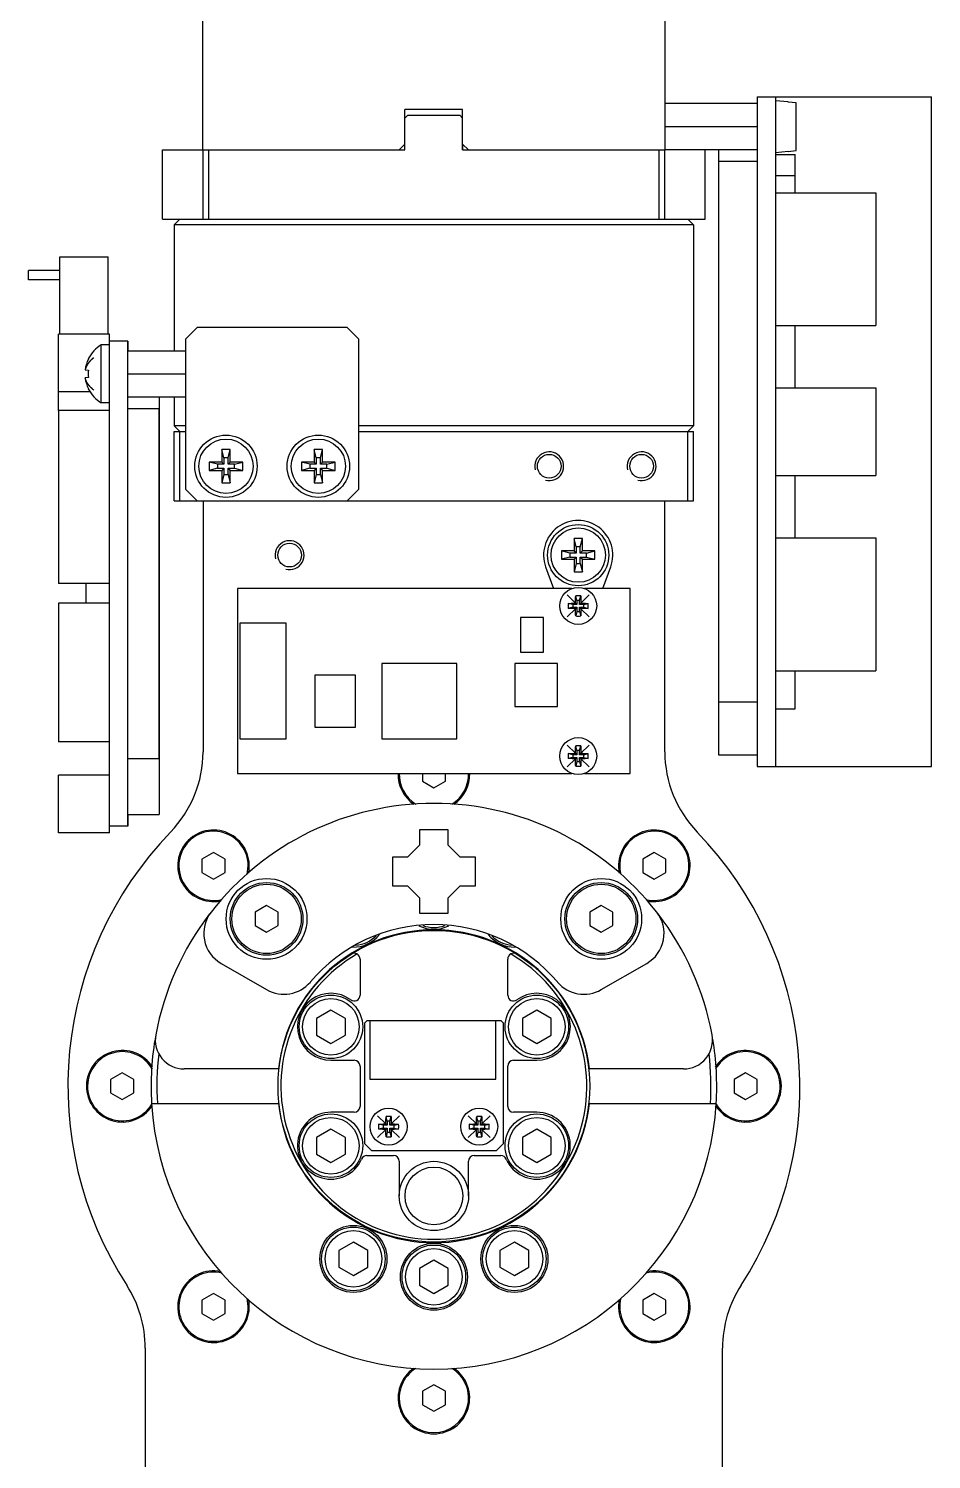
# Model space of a CAD drawing. Header units: millimetres. Extents: x 0 to 594, y 0 to 420.
# Drawn here: x 307 to 346.1, y 156.4 to 218.3 of the extents above; entities that cross this region are included whole.
import ezdxf

# ---------------------------------------------------------------- set-up
doc = ezdxf.new("R2010")
doc.units = ezdxf.units.MM
doc.header["$LTSCALE"] = 32.67
doc.layers.get('0').update_dxf_attribs({"linetype": 'CONTINUOUS'})
doc.layers.add('AXIS', color=7, linetype='CONTINUOUS')
doc.layers.add('COSMETIC', color=7, linetype='CONTINUOUS')

msp = doc.modelspace()

# ---------------------------------------------------------------- linework, layer by layer
at = {"color": 7, "linetype": 'CONTINUOUS'}
for p, q in [((314.565, 213.097), (314.565, 231.526)), ((334.565, 231.526), (334.565, 213.097)), ((338.565, 215.097), (334.565, 215.097)), ((338.565, 215.389), (339.365, 215.389)), ((338.565, 215.389), (338.565, 186.389)), ((339.365, 215.389), (339.365, 186.389)), ((339.366, 215.389), (346.116, 215.389)), ((339.916, 215.174), (339.366, 215.222)), ((339.916, 215.163), (339.916, 215.174)), ((340.266, 215.132), (339.916, 215.163)), ((340.266, 213.062), (340.266, 215.132)), ((346.116, 186.389), (346.116, 215.389)), ((323.439, 214.597), (323.314, 214.472)), ((323.314, 213.097), (323.314, 214.472)), ((325.815, 214.847), (323.315, 214.847)), ((323.315, 213.347), (323.315, 214.847)), ((323.439, 214.597), (325.689, 214.597)), ((325.814, 214.472), (325.689, 214.597)), ((325.814, 213.097), (325.814, 214.472)), ((325.815, 213.347), (325.815, 214.847)), ((338.565, 214.097), (334.565, 214.097)), ((323.065, 213.097), (323.315, 213.347)), ((325.815, 213.347), (326.065, 213.097)), ((325.819, 213.097), (325.819, 213.347)), ((312.817, 213.097), (323.314, 213.097)), ((312.817, 210.097), (312.817, 213.097)), ((314.564, 213.097), (314.564, 210.097)), ((314.814, 213.097), (314.814, 210.097)), ((325.814, 213.097), (334.565, 213.097)), ((334.314, 213.097), (334.314, 210.097)), ((334.564, 213.097), (334.564, 210.097)), ((338.565, 213.097), (334.565, 213.097)), ((336.317, 210.097), (336.317, 213.097)), ((338.565, 212.597), (336.915, 212.597)), ((336.915, 189.181), (336.915, 212.597)), ((336.916, 212.597), (336.916, 213.097)), ((339.916, 213.02), (339.366, 212.972)), ((339.366, 212.889), (340.216, 212.889)), ((339.916, 213.031), (340.266, 213.062)), ((339.916, 213.02), (339.916, 213.031)), ((340.216, 211.239), (340.216, 212.889)), ((339.368, 211.989), (340.216, 211.989)), ((339.365, 211.239), (343.715, 211.239)), ((343.715, 211.239), (343.715, 205.489)), ((312.817, 210.097), (334.564, 210.097)), ((313.317, 209.847), (313.567, 210.097)), ((334.566, 210.097), (336.317, 210.097)), ((335.817, 209.847), (335.567, 210.097)), ((335.817, 209.847), (313.317, 209.847)), ((313.317, 209.847), (313.317, 204.397)), ((335.817, 209.847), (335.817, 201.147)), ((308.367, 208.466), (310.467, 208.466)), ((308.367, 205.116), (308.367, 208.466)), ((310.467, 205.116), (310.467, 208.466)), ((308.367, 207.866), (307.017, 207.866)), ((307.017, 207.466), (307.017, 207.866)), ((308.367, 207.466), (307.017, 207.466)), ((310.515, 205.116), (308.315, 205.116)), ((308.315, 202.616), (308.315, 205.116)), ((310.515, 204.816), (310.515, 205.116)), ((314.315, 205.397), (313.815, 204.897)), ((320.815, 205.397), (314.315, 205.397)), ((321.315, 204.897), (320.815, 205.397)), ((339.365, 205.489), (343.715, 205.489)), ((340.216, 202.789), (340.216, 205.489)), ((310.515, 204.647), (310.165, 204.647)), ((310.165, 202.147), (310.165, 204.647)), ((311.315, 204.816), (310.515, 204.816)), ((310.515, 183.816), (310.515, 204.816)), ((311.315, 183.816), (311.315, 204.816)), ((311.319, 204.816), (311.319, 204.397)), ((313.815, 204.897), (313.815, 198.397)), ((321.315, 198.397), (321.315, 204.897)), ((309.599, 204.044), (309.607, 204.04)), ((311.315, 204.397), (313.815, 204.397)), ((309.467, 203.572), (309.607, 203.558)), ((309.607, 203.236), (309.467, 203.222)), ((311.315, 203.397), (313.815, 203.397)), ((309.678, 202.616), (308.315, 202.616)), ((308.317, 201.816), (308.317, 202.616)), ((309.607, 202.754), (309.599, 202.75)), ((339.365, 202.789), (343.715, 202.789)), ((343.715, 202.789), (343.715, 198.989)), ((310.515, 202.147), (310.165, 202.147)), ((311.315, 202.397), (313.815, 202.397)), ((312.665, 202.397), (312.665, 201.897)), ((313.317, 202.397), (313.317, 201.147)), ((310.515, 201.816), (308.315, 201.816)), ((308.315, 201.816), (308.315, 194.316)), ((311.315, 201.897), (312.665, 201.897)), ((312.665, 201.897), (312.665, 186.736)), ((312.669, 186.736), (312.669, 201.897)), ((313.315, 200.897), (313.815, 200.897)), ((313.315, 197.897), (313.315, 200.897)), ((313.567, 200.897), (313.317, 201.147)), ((313.815, 201.147), (313.317, 201.147)), ((313.565, 197.897), (313.565, 200.897)), ((335.817, 201.147), (321.315, 201.147)), ((321.315, 200.897), (335.815, 200.897)), ((335.565, 197.897), (335.565, 200.897)), ((335.567, 200.897), (335.817, 201.147)), ((335.815, 197.897), (335.815, 200.897)), ((335.819, 198.647), (335.819, 200.897)), ((315.383, 199.578), (314.84, 199.578)), ((315.202, 199.488), (314.84, 199.578)), ((314.84, 199.578), (314.84, 199.216)), ((315.746, 200.122), (315.383, 200.122)), ((315.474, 199.759), (315.383, 200.122)), ((315.383, 200.122), (315.383, 199.578)), ((315.474, 199.488), (315.383, 199.578)), ((315.655, 199.759), (315.474, 199.759)), ((315.474, 199.759), (315.474, 199.488)), ((315.655, 199.759), (315.746, 200.122)), ((315.655, 199.488), (315.655, 199.759)), ((315.655, 199.488), (315.746, 199.578)), ((315.746, 199.578), (315.746, 200.122)), ((316.29, 199.578), (315.746, 199.578)), ((315.927, 199.488), (316.29, 199.578)), ((316.29, 199.216), (316.29, 199.578)), ((319.383, 199.578), (318.84, 199.578)), ((319.202, 199.488), (318.84, 199.578)), ((318.84, 199.578), (318.84, 199.216)), ((319.746, 200.122), (319.383, 200.122)), ((319.474, 199.759), (319.383, 200.122)), ((319.383, 200.122), (319.383, 199.578)), ((319.474, 199.488), (319.383, 199.578)), ((319.655, 199.759), (319.474, 199.759)), ((319.474, 199.759), (319.474, 199.488)), ((319.655, 199.759), (319.746, 200.122)), ((319.655, 199.488), (319.655, 199.759)), ((319.655, 199.488), (319.746, 199.578)), ((319.746, 199.578), (319.746, 200.122)), ((320.29, 199.578), (319.746, 199.578)), ((319.927, 199.488), (320.29, 199.578)), ((320.29, 199.216), (320.29, 199.578)), ((315.202, 199.306), (314.84, 199.216)), ((314.84, 199.216), (315.383, 199.216)), ((315.474, 199.488), (315.202, 199.488)), ((315.202, 199.488), (315.202, 199.306)), ((315.202, 199.306), (315.474, 199.306)), ((315.474, 199.306), (315.383, 199.216)), ((315.383, 199.216), (315.383, 198.672)), ((315.474, 199.034), (315.383, 198.672)), ((315.474, 199.306), (315.474, 199.034)), ((315.474, 199.034), (315.655, 199.034)), ((315.927, 199.488), (315.655, 199.488)), ((315.655, 199.306), (315.927, 199.306)), ((315.655, 199.306), (315.746, 199.216)), ((315.655, 199.034), (315.655, 199.306)), ((315.655, 199.034), (315.746, 198.672)), ((315.746, 199.216), (316.29, 199.216)), ((315.746, 198.672), (315.746, 199.216)), ((315.927, 199.306), (315.927, 199.488)), ((315.927, 199.306), (316.29, 199.216)), ((319.202, 199.306), (318.84, 199.216)), ((318.84, 199.216), (319.383, 199.216)), ((319.474, 199.488), (319.202, 199.488)), ((319.202, 199.488), (319.202, 199.306)), ((319.202, 199.306), (319.474, 199.306)), ((319.474, 199.306), (319.383, 199.216)), ((319.383, 199.216), (319.383, 198.672)), ((319.474, 199.034), (319.383, 198.672)), ((319.474, 199.306), (319.474, 199.034)), ((319.474, 199.034), (319.655, 199.034)), ((319.927, 199.488), (319.655, 199.488)), ((319.655, 199.306), (319.927, 199.306)), ((319.655, 199.306), (319.746, 199.216)), ((319.655, 199.034), (319.655, 199.306)), ((319.655, 199.034), (319.746, 198.672)), ((319.746, 199.216), (320.29, 199.216)), ((319.746, 198.672), (319.746, 199.216)), ((319.927, 199.306), (319.927, 199.488)), ((319.927, 199.306), (320.29, 199.216)), ((339.365, 198.989), (343.715, 198.989)), ((340.216, 196.289), (340.216, 198.989)), ((313.815, 198.397), (314.315, 197.897)), ((315.383, 198.672), (315.746, 198.672)), ((319.383, 198.672), (319.746, 198.672)), ((320.815, 197.897), (321.315, 198.397)), ((335.818, 198.297), (335.818, 198.647)), ((313.315, 197.897), (335.815, 197.897)), ((314.57, 197.897), (314.57, 187.029)), ((334.57, 187.029), (334.57, 197.897)), ((331.001, 196.272), (330.639, 196.272)), ((330.729, 195.909), (330.639, 196.272)), ((330.639, 196.272), (330.639, 195.728)), ((330.91, 195.909), (330.729, 195.909)), ((330.729, 195.909), (330.729, 195.638)), ((330.91, 195.909), (331.001, 196.272)), ((330.91, 195.638), (330.91, 195.909)), ((331.001, 195.728), (331.001, 196.272)), ((339.365, 196.289), (343.715, 196.289)), ((343.715, 196.289), (343.715, 190.539)), ((330.639, 195.728), (330.095, 195.728)), ((330.457, 195.638), (330.095, 195.728)), ((330.095, 195.728), (330.095, 195.366)), ((330.457, 195.456), (330.095, 195.366)), ((330.095, 195.366), (330.639, 195.366)), ((330.729, 195.638), (330.457, 195.638)), ((330.457, 195.638), (330.457, 195.456)), ((330.457, 195.456), (330.729, 195.456)), ((330.729, 195.638), (330.639, 195.728)), ((330.729, 195.456), (330.639, 195.366)), ((330.639, 195.366), (330.639, 194.822)), ((330.729, 195.184), (330.639, 194.822)), ((330.729, 195.456), (330.729, 195.184)), ((330.729, 195.184), (330.91, 195.184)), ((330.91, 195.638), (331.001, 195.728)), ((331.182, 195.638), (330.91, 195.638)), ((330.91, 195.456), (331.182, 195.456)), ((330.91, 195.456), (331.001, 195.366)), ((330.91, 195.184), (330.91, 195.456)), ((330.91, 195.184), (331.001, 194.822)), ((331.545, 195.728), (331.001, 195.728)), ((331.001, 195.366), (331.545, 195.366)), ((331.001, 194.822), (331.001, 195.366)), ((331.182, 195.638), (331.545, 195.728)), ((331.182, 195.456), (331.182, 195.638)), ((331.182, 195.456), (331.545, 195.366)), ((331.545, 195.366), (331.545, 195.728)), ((329.41, 195.036), (329.75, 194.097)), ((330.639, 194.822), (331.001, 194.822)), ((331.89, 194.097), (332.23, 195.036)), ((310.515, 194.316), (308.315, 194.316)), ((309.516, 193.466), (309.516, 194.316)), ((330.547, 194.097), (316.07, 194.097)), ((316.07, 194.097), (316.07, 186.097)), ((333.07, 194.097), (331.093, 194.097)), ((333.07, 186.097), (333.07, 194.097)), ((310.515, 193.466), (308.315, 193.466)), ((308.315, 193.466), (308.315, 187.466)), ((330.582, 193.406), (330.385, 193.456)), ((330.761, 193.406), (330.582, 193.406)), ((330.582, 193.406), (330.582, 193.288)), ((330.761, 193.406), (330.701, 193.466)), ((330.761, 193.584), (330.711, 193.782)), ((330.879, 193.584), (330.761, 193.584)), ((330.761, 193.584), (330.761, 193.406)), ((330.879, 193.584), (330.929, 193.782)), ((330.879, 193.406), (330.879, 193.584)), ((330.879, 193.406), (330.939, 193.466)), ((331.057, 193.406), (330.879, 193.406)), ((331.057, 193.406), (331.255, 193.456)), ((331.057, 193.288), (331.057, 193.406)), ((329.32, 192.847), (328.32, 192.847)), ((328.32, 192.847), (328.32, 191.347)), ((329.32, 191.347), (329.32, 192.847)), ((330.582, 193.288), (330.385, 193.238)), ((330.582, 193.288), (330.761, 193.288)), ((330.761, 193.288), (330.701, 193.228)), ((330.761, 193.109), (330.711, 192.912)), ((330.761, 193.288), (330.761, 193.109)), ((330.761, 193.109), (330.879, 193.109)), ((330.879, 193.288), (331.057, 193.288)), ((330.879, 193.288), (330.939, 193.228)), ((330.879, 193.109), (330.879, 193.288)), ((330.879, 193.109), (330.929, 192.912)), ((331.057, 193.288), (331.255, 193.238)), ((318.17, 192.597), (316.17, 192.597)), ((316.17, 192.597), (316.17, 187.597)), ((318.17, 187.597), (318.17, 192.597)), ((325.57, 190.847), (322.32, 190.847)), ((322.32, 190.847), (322.32, 187.597)), ((325.57, 187.597), (325.57, 190.847)), ((329.92, 190.847), (328.07, 190.847)), ((328.07, 190.847), (328.07, 188.997)), ((328.32, 191.347), (329.32, 191.347)), ((329.92, 188.997), (329.92, 190.847)), ((321.17, 190.347), (319.42, 190.347)), ((319.42, 190.347), (319.42, 188.097)), ((321.17, 188.097), (321.17, 190.347)), ((339.365, 190.539), (343.715, 190.539)), ((340.216, 188.889), (340.216, 190.539)), ((328.07, 188.997), (329.92, 188.997)), ((338.565, 189.181), (336.915, 189.181)), ((336.916, 186.889), (336.916, 189.181)), ((339.366, 188.889), (340.216, 188.889)), ((319.42, 188.097), (321.17, 188.097)), ((310.515, 187.466), (308.315, 187.466)), ((316.17, 187.597), (318.17, 187.597)), ((322.32, 187.597), (325.57, 187.597)), ((330.761, 187.084), (330.711, 187.282)), ((330.879, 187.084), (330.929, 187.282)), ((311.315, 186.736), (312.665, 186.736)), ((312.665, 186.736), (312.665, 184.316)), ((330.582, 186.906), (330.385, 186.956)), ((330.582, 186.788), (330.385, 186.738)), ((330.761, 186.906), (330.582, 186.906)), ((330.582, 186.906), (330.582, 186.788)), ((330.582, 186.788), (330.761, 186.788)), ((330.761, 186.906), (330.701, 186.966)), ((330.761, 186.788), (330.701, 186.728)), ((330.761, 186.609), (330.711, 186.412)), ((330.879, 187.084), (330.761, 187.084)), ((330.761, 187.084), (330.761, 186.906)), ((330.761, 186.788), (330.761, 186.609)), ((330.761, 186.609), (330.879, 186.609)), ((330.879, 186.906), (330.879, 187.084)), ((330.879, 186.906), (330.939, 186.966)), ((331.057, 186.906), (330.879, 186.906)), ((330.879, 186.788), (331.057, 186.788)), ((330.879, 186.788), (330.939, 186.728)), ((330.879, 186.609), (330.879, 186.788)), ((330.879, 186.609), (330.929, 186.412)), ((331.057, 186.906), (331.255, 186.956)), ((331.057, 186.788), (331.057, 186.906)), ((331.057, 186.788), (331.255, 186.738)), ((338.566, 186.889), (336.916, 186.889)), ((310.516, 186.016), (308.316, 186.016)), ((308.316, 183.516), (308.316, 186.016)), ((316.07, 186.097), (330.547, 186.097)), ((324.07, 186.097), (324.07, 185.758)), ((325.07, 185.758), (325.07, 186.097)), ((331.093, 186.097), (333.07, 186.097)), ((338.565, 186.389), (339.365, 186.389)), ((339.366, 186.389), (346.116, 186.389)), ((324.07, 185.758), (324.57, 185.47)), ((324.57, 185.47), (325.07, 185.758)), ((311.315, 184.316), (312.665, 184.316)), ((311.319, 184.316), (311.319, 183.816)), ((310.516, 183.516), (308.316, 183.516)), ((311.315, 183.816), (310.515, 183.816)), ((310.516, 183.516), (310.516, 183.816)), ((325.195, 183.647), (323.945, 183.647)), ((323.945, 183.647), (323.945, 182.99)), ((325.195, 182.99), (325.195, 183.647)), ((323.945, 182.99), (323.427, 182.472)), ((325.713, 182.472), (325.195, 182.99)), ((315.024, 182.67), (314.524, 182.382)), ((314.524, 182.382), (314.524, 181.804)), ((315.524, 182.382), (315.024, 182.67)), ((315.524, 181.804), (315.524, 182.382)), ((323.427, 182.472), (322.77, 182.472)), ((322.77, 182.472), (322.77, 181.222)), ((326.37, 182.472), (325.713, 182.472)), ((326.37, 181.222), (326.37, 182.472)), ((334.116, 182.67), (333.616, 182.382)), ((333.616, 182.382), (333.616, 181.804)), ((334.616, 182.382), (334.116, 182.67)), ((334.616, 181.804), (334.616, 182.382)), ((314.524, 181.804), (315.024, 181.516)), ((315.024, 181.516), (315.524, 181.804)), ((333.616, 181.804), (334.116, 181.516)), ((334.116, 181.516), (334.616, 181.804)), ((322.77, 181.222), (323.427, 181.222)), ((323.427, 181.222), (323.945, 180.704)), ((325.195, 180.704), (325.713, 181.222)), ((325.713, 181.222), (326.37, 181.222)), ((317.322, 180.372), (316.822, 180.083)), ((317.822, 180.083), (317.322, 180.372)), ((323.945, 180.704), (323.945, 180.047)), ((325.195, 180.047), (325.195, 180.704)), ((331.818, 180.372), (331.318, 180.083)), ((332.318, 180.083), (331.818, 180.372)), ((316.822, 180.083), (316.822, 179.506)), ((317.822, 179.506), (317.822, 180.083)), ((323.945, 180.047), (325.195, 180.047)), ((331.318, 180.083), (331.318, 179.506)), ((332.318, 179.506), (332.318, 180.083)), ((316.822, 179.506), (317.322, 179.217)), ((317.322, 179.217), (317.822, 179.506)), ((331.318, 179.506), (331.818, 179.217)), ((331.818, 179.217), (332.318, 179.506)), ((315.351, 177.869), (317.324, 176.73)), ((321.37, 178.056), (321.37, 176.489)), ((327.77, 176.489), (327.77, 178.056)), ((331.816, 176.73), (333.789, 177.869)), ((320.11, 175.844), (319.485, 175.483)), ((319.485, 175.483), (319.485, 174.761)), ((320.735, 175.483), (320.11, 175.844)), ((320.735, 174.761), (320.735, 175.483)), ((321.58, 175.297), (321.68, 175.397)), ((321.68, 175.397), (327.474, 175.397)), ((327.25, 175.387), (321.789, 175.387)), ((321.789, 175.387), (321.789, 172.847)), ((327.25, 172.847), (327.25, 175.387)), ((327.474, 175.397), (327.574, 175.297)), ((329.03, 175.844), (328.405, 175.483)), ((328.405, 175.483), (328.405, 174.761)), ((329.655, 175.483), (329.03, 175.844)), ((329.655, 174.761), (329.655, 175.483)), ((319.485, 174.761), (320.11, 174.4)), ((320.11, 174.4), (320.735, 174.761)), ((321.58, 170.056), (321.58, 175.297)), ((327.574, 175.297), (327.574, 170.056)), ((328.405, 174.761), (329.03, 174.4)), ((329.03, 174.4), (329.655, 174.761)), ((320.11, 173.672), (321.12, 173.672)), ((328.02, 173.672), (329.03, 173.672)), ((311.07, 173.124), (310.57, 172.836)), ((311.57, 172.836), (311.07, 173.124)), ((317.862, 173.297), (313.753, 173.297)), ((321.37, 173.422), (321.37, 171.672)), ((327.77, 171.672), (327.77, 173.422)), ((331.303, 173.297), (331.278, 173.297)), ((335.387, 173.297), (331.303, 173.297)), ((338.07, 173.124), (337.57, 172.836)), ((338.57, 172.836), (338.07, 173.124)), ((310.57, 172.836), (310.57, 172.258)), ((310.57, 172.258), (311.07, 171.97)), ((311.07, 171.97), (311.57, 172.258)), ((311.57, 172.258), (311.57, 172.836)), ((321.789, 172.847), (327.25, 172.847)), ((337.57, 172.836), (337.57, 172.258)), ((337.57, 172.258), (338.07, 171.97)), ((338.07, 171.97), (338.57, 172.258)), ((338.57, 172.258), (338.57, 172.836)), ((312.343, 171.797), (317.871, 171.797)), ((331.303, 171.797), (331.269, 171.797)), ((331.303, 171.797), (336.797, 171.797)), ((321.12, 171.422), (320.11, 171.422)), ((322.548, 171.034), (322.499, 171.232)), ((322.667, 171.034), (322.548, 171.034)), ((322.548, 171.034), (322.548, 170.856)), ((322.667, 171.034), (322.716, 171.232)), ((322.667, 170.856), (322.667, 171.034)), ((326.473, 171.034), (326.424, 171.232)), ((326.592, 171.034), (326.473, 171.034)), ((326.473, 171.034), (326.473, 170.856)), ((326.592, 171.034), (326.641, 171.232)), ((326.592, 170.856), (326.592, 171.034)), ((329.03, 171.422), (328.02, 171.422)), ((320.11, 170.694), (319.485, 170.333)), ((320.735, 170.333), (320.11, 170.694)), ((322.37, 170.856), (322.172, 170.906)), ((322.37, 170.738), (322.172, 170.688)), ((322.548, 170.856), (322.37, 170.856)), ((322.37, 170.856), (322.37, 170.738)), ((322.37, 170.738), (322.548, 170.738)), ((322.548, 170.856), (322.489, 170.916)), ((322.548, 170.738), (322.489, 170.678)), ((322.548, 170.559), (322.499, 170.362)), ((322.548, 170.738), (322.548, 170.559)), ((322.548, 170.559), (322.667, 170.559)), ((322.667, 170.856), (322.726, 170.916)), ((322.845, 170.856), (322.667, 170.856)), ((322.667, 170.738), (322.845, 170.738)), ((322.667, 170.738), (322.726, 170.678)), ((322.667, 170.559), (322.667, 170.738)), ((322.667, 170.559), (322.716, 170.362)), ((322.845, 170.856), (323.043, 170.906)), ((322.845, 170.738), (322.845, 170.856)), ((322.845, 170.738), (323.043, 170.688)), ((326.295, 170.856), (326.097, 170.906)), ((326.295, 170.738), (326.097, 170.688)), ((326.473, 170.856), (326.295, 170.856)), ((326.295, 170.856), (326.295, 170.738)), ((326.295, 170.738), (326.473, 170.738)), ((326.473, 170.856), (326.414, 170.916)), ((326.473, 170.738), (326.414, 170.678)), ((326.473, 170.559), (326.424, 170.362)), ((326.473, 170.738), (326.473, 170.559)), ((326.473, 170.559), (326.592, 170.559)), ((326.592, 170.856), (326.651, 170.916)), ((326.77, 170.856), (326.592, 170.856)), ((326.592, 170.738), (326.77, 170.738)), ((326.592, 170.738), (326.651, 170.678)), ((326.592, 170.559), (326.592, 170.738)), ((326.592, 170.559), (326.641, 170.362)), ((326.77, 170.856), (326.968, 170.906)), ((326.77, 170.738), (326.77, 170.856)), ((326.77, 170.738), (326.968, 170.688)), ((329.03, 170.694), (328.405, 170.333)), ((329.655, 170.333), (329.03, 170.694)), ((319.485, 170.333), (319.485, 169.611)), ((320.735, 169.611), (320.735, 170.333)), ((321.88, 169.756), (321.58, 170.056)), ((327.574, 170.056), (327.274, 169.756)), ((328.405, 170.333), (328.405, 169.611)), ((329.655, 169.611), (329.655, 170.333)), ((319.485, 169.611), (320.11, 169.25)), ((320.11, 169.25), (320.735, 169.611)), ((321.67, 169.547), (322.82, 169.547)), ((327.274, 169.756), (321.88, 169.756)), ((323.07, 169.297), (323.07, 167.797)), ((326.07, 167.797), (326.07, 169.297)), ((326.32, 169.547), (327.47, 169.547)), ((328.405, 169.611), (329.03, 169.25)), ((329.03, 169.25), (329.655, 169.611)), ((321.083, 165.792), (320.458, 165.431)), ((320.458, 165.431), (320.458, 164.709)), ((321.708, 165.431), (321.083, 165.792)), ((321.708, 164.709), (321.708, 165.431)), ((328.057, 165.792), (327.432, 165.431)), ((327.432, 165.431), (327.432, 164.709)), ((328.682, 165.431), (328.057, 165.792)), ((328.682, 164.709), (328.682, 165.431)), ((324.57, 165.019), (323.945, 164.658)), ((325.195, 164.658), (324.57, 165.019)), ((320.458, 164.709), (321.083, 164.348)), ((321.083, 164.348), (321.708, 164.709)), ((323.945, 164.658), (323.945, 163.936)), ((325.195, 163.936), (325.195, 164.658)), ((327.432, 164.709), (328.057, 164.348)), ((328.057, 164.348), (328.682, 164.709)), ((315.024, 163.578), (314.524, 163.29)), ((315.524, 163.29), (315.024, 163.578)), ((323.945, 163.936), (324.57, 163.575)), ((324.57, 163.575), (325.195, 163.936)), ((334.116, 163.578), (333.616, 163.29)), ((334.616, 163.29), (334.116, 163.578)), ((314.524, 163.29), (314.524, 162.712)), ((315.524, 162.712), (315.524, 163.29)), ((333.616, 163.29), (333.616, 162.712)), ((334.616, 162.712), (334.616, 163.29)), ((314.524, 162.712), (315.024, 162.424)), ((315.024, 162.424), (315.524, 162.712)), ((333.616, 162.712), (334.116, 162.424)), ((334.116, 162.424), (334.616, 162.712)), ((312.07, 161.212), (312.07, 153.547)), ((337.07, 153.547), (337.07, 161.212)), ((324.57, 159.624), (324.07, 159.336)), ((324.07, 159.336), (324.07, 158.758)), ((325.07, 159.336), (324.57, 159.624)), ((325.07, 158.758), (325.07, 159.336)), ((324.07, 158.758), (324.57, 158.47)), ((324.57, 158.47), (325.07, 158.758))]:
    msp.add_line(p, q, dxfattribs=at)
for centre, radius in [((315.565, 199.397), 1.175), ((319.565, 199.397), 1.175), ((330.82, 195.547), 1.325), ((330.82, 195.547), 1.175), ((330.82, 193.347), 0.8), ((330.82, 186.847), 0.8), ((317.322, 179.795), 1.575), ((317.322, 179.795), 1.5), ((331.818, 179.795), 1.575), ((331.818, 179.795), 1.5), ((324.57, 172.547), 6.75), ((320.11, 175.122), 1.375), ((320.11, 175.122), 1.225), ((329.03, 175.122), 1.375), ((329.03, 175.122), 1.225), ((320.11, 169.972), 1.375), ((320.11, 169.972), 1.225), ((322.608, 170.797), 0.8), ((326.533, 170.797), 0.8), ((329.03, 169.972), 1.375), ((329.03, 169.972), 1.225), ((324.57, 167.797), 1.5), ((324.57, 167.797), 1.25), ((321.083, 165.07), 1.375), ((321.083, 165.07), 1.225), ((328.057, 165.07), 1.375), ((328.057, 165.07), 1.225), ((324.57, 164.297), 1.375), ((324.57, 164.297), 1.225)]:
    msp.add_circle(centre, radius, dxfattribs=at)
for centre, radius, start, end in [((310.892, 203.397), 1.446, 120.18853, 153.44303), ((310.908, 203.397), 1.451, 153.70203, 173.09491), ((311.153, 203.397), 1.555, 174.06415, 185.93585), ((310.908, 203.397), 1.451, 186.90509, 206.29797), ((310.892, 203.397), 1.446, 206.55697, 239.81147), ((330.82, 195.547), 1.5, 340.06773, 199.93227), ((332.912, 193.347), 2.529, 177.53476, 182.46524), ((330.82, 191.263), 2.521, 89.99527, 92.46859), ((330.82, 191.256), 2.529, 87.53504, 90.00109), ((328.729, 193.347), 2.529, 357.53406, 2.46594), ((330.82, 195.438), 2.529, 267.53506, 270.00109), ((330.82, 195.431), 2.521, 269.99526, 272.46861), ((330.82, 184.763), 2.521, 89.99527, 92.46859), ((330.82, 184.756), 2.529, 87.53504, 90.00109), ((309.57, 187.029), 5, 316.00698, 360), ((332.912, 186.847), 2.529, 177.53476, 182.46524), ((328.729, 186.847), 2.529, 357.53406, 2.46594), ((339.57, 187.029), 5, 180, 223.99302), ((324.57, 186.047), 1.5, 178.05927, 238.78768), ((324.57, 186.047), 1.5, 301.21232, 1.94073), ((330.82, 188.938), 2.529, 267.53506, 270.00109), ((330.82, 188.931), 2.521, 269.99526, 272.46861), ((324.57, 172.547), 12.25, 38.02093, 141.97907), ((324.57, 172.547), 15.85, 136.00698, 212.93072), ((315.024, 182.093), 1.5, 345.6183, 283.57286), ((334.116, 182.093), 1.5, 256.46016, 194.35397), ((324.57, 172.547), 15.85, 327.06928, 43.99302), ((324.57, 172.547), 12.25, 142.47729, 169.52432), ((316.101, 179.168), 1.5, 141.97907, 240), ((333.039, 179.168), 1.5, 300, 38.02093), ((324.57, 172.547), 12.25, 10.47568, 37.51959), ((324.57, 172.547), 6.775, 6.35573, 173.64427), ((324.57, 172.547), 7, 40.16425, 139.83575), ((321.083, 180.024), 1.375, 274.28602, 315.44486), ((324.57, 180.797), 1.375, 249.59508, 290.40578), ((328.057, 180.024), 1.375, 224.55142, 265.71867), ((324.57, 172.547), 6.625, 120.167, 59.833), ((321.12, 178.056), 0.25, 0, 122.0245), ((328.02, 178.056), 0.25, 57.9984, 180), ((318.074, 178.029), 1.5, 240, 319.83575), ((331.066, 178.029), 1.5, 220.16425, 300), ((320.11, 175.122), 1.45, 53.54895, 270), ((321.12, 176.489), 0.25, 233.54895, 360), ((328.02, 176.489), 0.25, 180, 306.45105), ((329.03, 175.122), 1.45, 270, 126.45105), ((324.57, 172.547), 12.25, 169.52673, 183.51918), ((313.753, 174.547), 1.25, 169.52432, 270), ((335.387, 174.547), 1.25, 270, 10.47568), ((324.57, 172.547), 12.25, 356.48097, 9.55976), ((311.07, 172.547), 1.5, 29.44752, 328.60982), ((324.57, 172.547), 12, 173.2652, 183.58332), ((321.12, 173.422), 0.25, 0, 90), ((328.02, 173.422), 0.25, 90, 180), ((324.57, 172.547), 12, 356.41668, 6.7348), ((338.07, 172.547), 1.5, 211.42975, 150.54477), ((324.57, 172.547), 12.25, 183.5101, 356.4899), ((324.57, 172.547), 6.775, 186.35573, 353.64427), ((321.12, 171.672), 0.25, 270, 360), ((328.02, 171.672), 0.25, 180, 270), ((320.11, 169.972), 1.45, 90, 336.60556), ((322.608, 168.705), 2.529, 87.53441, 92.46559), ((326.533, 168.705), 2.529, 87.53441, 92.46559), ((329.03, 169.972), 1.45, 203.39444, 90), ((324.699, 170.797), 2.529, 177.5354, 180.00109), ((324.692, 170.797), 2.522, 179.99526, 182.46825), ((320.524, 170.797), 2.521, 359.99526, 2.46895), ((320.517, 170.797), 2.528, 357.5347, 0.00109), ((328.624, 170.797), 2.529, 177.5354, 180.00109), ((328.617, 170.797), 2.522, 179.99526, 182.46825), ((324.449, 170.797), 2.521, 359.99526, 2.46895), ((324.442, 170.797), 2.528, 357.5347, 0.00109), ((322.608, 172.888), 2.529, 267.5344, 272.4656), ((326.533, 172.888), 2.529, 267.5344, 272.4656), ((321.67, 169.297), 0.25, 90, 156.60556), ((322.82, 169.297), 0.25, 0, 90), ((326.32, 169.297), 0.25, 90, 180), ((327.47, 169.297), 0.25, 23.39444, 90), ((315.024, 163.001), 1.5, 75.82685, 14.40816), ((334.116, 163.001), 1.5, 165.62078, 104.14055), ((307.07, 161.212), 5, 0, 32.93072), ((342.07, 161.212), 5, 147.06928, 180), ((324.57, 159.047), 1.5, 121.21232, 58.78768)]:
    msp.add_arc(centre, radius, start, end, dxfattribs=at)
at = {"color": 2, "linetype": 'CONTINUOUS'}
for centre in [(329.565, 199.397), (333.565, 199.397), (318.32, 195.547)]:
    msp.add_arc(centre, 0.625, 255, 195, dxfattribs=at)
at = {"color": 7, "linetype": 'CONTINUOUS'}
for points, knots in [([(330.385, 193.456), (330.41, 193.457), (330.515, 193.462), (330.621, 193.465), (330.701, 193.466)], [0, 0, 0, 0, 0.238688, 1, 1, 1, 1]), ([(330.701, 193.466), (330.702, 193.493), (330.704, 193.599), (330.707, 193.704), (330.711, 193.782)], [0, 0, 0, 0, 0.259377, 1, 1, 1, 1]), ([(330.929, 193.782), (330.93, 193.757), (330.935, 193.652), (330.938, 193.546), (330.939, 193.466)], [0, 0, 0, 0, 0.238686, 1, 1, 1, 1]), ([(330.939, 193.466), (330.966, 193.465), (331.072, 193.463), (331.177, 193.46), (331.255, 193.456)], [0, 0, 0, 0, 0.259379, 1, 1, 1, 1]), ([(330.701, 193.228), (330.674, 193.229), (330.568, 193.231), (330.463, 193.234), (330.385, 193.238)], [0, 0, 0, 0, 0.259375, 1, 1, 1, 1]), ([(330.711, 192.912), (330.71, 192.937), (330.705, 193.042), (330.702, 193.148), (330.701, 193.228)], [0, 0, 0, 0, 0.238686, 1, 1, 1, 1]), ([(330.939, 193.228), (330.938, 193.201), (330.936, 193.095), (330.933, 192.99), (330.929, 192.912)], [0, 0, 0, 0, 0.259377, 1, 1, 1, 1]), ([(331.255, 193.238), (331.23, 193.237), (331.124, 193.232), (331.019, 193.229), (330.939, 193.228)], [0, 0, 0, 0, 0.238684, 1, 1, 1, 1]), ([(330.701, 186.966), (330.702, 186.993), (330.704, 187.099), (330.707, 187.204), (330.711, 187.282)], [0, 0, 0, 0, 0.259377, 1, 1, 1, 1]), ([(330.929, 187.282), (330.93, 187.257), (330.935, 187.152), (330.938, 187.046), (330.939, 186.966)], [0, 0, 0, 0, 0.238686, 1, 1, 1, 1]), ([(330.385, 186.956), (330.41, 186.957), (330.515, 186.962), (330.621, 186.965), (330.701, 186.966)], [0, 0, 0, 0, 0.238688, 1, 1, 1, 1]), ([(330.701, 186.728), (330.674, 186.729), (330.568, 186.731), (330.463, 186.734), (330.385, 186.738)], [0, 0, 0, 0, 0.259375, 1, 1, 1, 1]), ([(330.711, 186.412), (330.71, 186.437), (330.705, 186.542), (330.702, 186.648), (330.701, 186.728)], [0, 0, 0, 0, 0.238686, 1, 1, 1, 1]), ([(330.939, 186.728), (330.938, 186.701), (330.936, 186.595), (330.933, 186.49), (330.929, 186.412)], [0, 0, 0, 0, 0.259377, 1, 1, 1, 1]), ([(330.939, 186.966), (330.966, 186.965), (331.072, 186.963), (331.177, 186.96), (331.255, 186.956)], [0, 0, 0, 0, 0.259379, 1, 1, 1, 1]), ([(331.255, 186.738), (331.23, 186.737), (331.124, 186.732), (331.019, 186.729), (330.939, 186.728)], [0, 0, 0, 0, 0.238684, 1, 1, 1, 1]), ([(322.489, 170.916), (322.489, 170.943), (322.491, 171.049), (322.495, 171.154), (322.499, 171.232)], [0, 0, 0, 0, 0.25938, 1, 1, 1, 1]), ([(322.716, 171.232), (322.718, 171.207), (322.722, 171.102), (322.725, 170.996), (322.726, 170.916)], [0, 0, 0, 0, 0.238682, 1, 1, 1, 1]), ([(326.414, 170.916), (326.414, 170.943), (326.416, 171.049), (326.42, 171.154), (326.424, 171.232)], [0, 0, 0, 0, 0.25938, 1, 1, 1, 1]), ([(326.641, 171.232), (326.643, 171.207), (326.647, 171.102), (326.65, 170.996), (326.651, 170.916)], [0, 0, 0, 0, 0.238682, 1, 1, 1, 1]), ([(322.172, 170.906), (322.198, 170.907), (322.303, 170.912), (322.409, 170.915), (322.489, 170.916)], [0, 0, 0, 0, 0.238684, 1, 1, 1, 1]), ([(322.489, 170.678), (322.462, 170.679), (322.356, 170.681), (322.25, 170.684), (322.172, 170.688)], [0, 0, 0, 0, 0.259377, 1, 1, 1, 1]), ([(322.499, 170.362), (322.497, 170.387), (322.493, 170.492), (322.49, 170.598), (322.489, 170.678)], [0, 0, 0, 0, 0.238682, 1, 1, 1, 1]), ([(322.726, 170.678), (322.726, 170.651), (322.724, 170.545), (322.72, 170.44), (322.716, 170.362)], [0, 0, 0, 0, 0.259379, 1, 1, 1, 1]), ([(322.726, 170.916), (322.754, 170.915), (322.859, 170.913), (322.965, 170.91), (323.043, 170.906)], [0, 0, 0, 0, 0.259381, 1, 1, 1, 1]), ([(323.043, 170.688), (323.018, 170.687), (322.912, 170.682), (322.807, 170.679), (322.726, 170.678)], [0, 0, 0, 0, 0.23868, 1, 1, 1, 1]), ([(326.097, 170.906), (326.123, 170.907), (326.228, 170.912), (326.334, 170.915), (326.414, 170.916)], [0, 0, 0, 0, 0.238684, 1, 1, 1, 1]), ([(326.414, 170.678), (326.387, 170.679), (326.281, 170.681), (326.175, 170.684), (326.097, 170.688)], [0, 0, 0, 0, 0.259377, 1, 1, 1, 1]), ([(326.424, 170.362), (326.422, 170.387), (326.418, 170.492), (326.415, 170.598), (326.414, 170.678)], [0, 0, 0, 0, 0.238682, 1, 1, 1, 1]), ([(326.651, 170.678), (326.651, 170.651), (326.649, 170.545), (326.645, 170.44), (326.641, 170.362)], [0, 0, 0, 0, 0.259379, 1, 1, 1, 1]), ([(326.651, 170.916), (326.679, 170.915), (326.784, 170.913), (326.89, 170.91), (326.968, 170.906)], [0, 0, 0, 0, 0.259381, 1, 1, 1, 1]), ([(326.968, 170.688), (326.943, 170.687), (326.837, 170.682), (326.732, 170.679), (326.651, 170.678)], [0, 0, 0, 0, 0.23868, 1, 1, 1, 1])]:
    msp.add_open_spline(points, degree=3, knots=knots, dxfattribs=at)
at = {"layer": 'AXIS', "color": 7, "linetype": 'CONTINUOUS'}
for p, q in [((313.317, 209.847), (313.317, 204.397)), ((335.817, 209.847), (335.817, 201.147)), ((313.317, 202.397), (313.317, 201.147))]:
    msp.add_line(p, q, dxfattribs=at)
for centre, radius in [((315.565, 199.397), 1.35), ((319.565, 199.397), 1.35), ((329.565, 199.397), 0.512), ((333.565, 199.397), 0.512), ((318.32, 195.547), 0.512), ((317.322, 179.795), 1.75), ((331.818, 179.795), 1.75), ((321.083, 165.07), 1.45), ((328.057, 165.07), 1.45), ((324.57, 164.297), 1.45)]:
    msp.add_circle(centre, radius, dxfattribs=at)
for centre, radius, start, end in [((324.57, 186.047), 1.55, 178.10479, 235.95214), ((324.57, 186.047), 1.55, 304.04858, 1.89521), ((315.024, 182.093), 1.55, 348.21961, 281.36345), ((334.116, 182.093), 1.55, 258.6634, 191.76011), ((321.083, 180.024), 1.45, 268.63499, 321.51896), ((324.57, 180.797), 1.45, 243.57567, 296.42474), ((328.057, 180.024), 1.45, 218.47909, 271.36784), ((311.07, 172.547), 1.55, 32.02243, 326.53394), ((338.07, 172.547), 1.55, 213.49798, 147.97254), ((315.024, 163.001), 1.55, 78.34317, 11.72633), ((334.116, 163.001), 1.55, 168.29467, 101.62889), ((324.57, 159.047), 1.55, 124.04786, 55.95142)]:
    msp.add_arc(centre, radius, start, end, dxfattribs=at)
at = {"layer": 'COSMETIC', "color": 7, "linetype": 'CONTINUOUS'}
for p, q in [((330.345, 193.822), (330.701, 193.466)), ((331.295, 193.822), (330.939, 193.466)), ((330.345, 192.872), (330.701, 193.228)), ((331.295, 192.872), (330.939, 193.228)), ((330.345, 187.322), (330.701, 186.966)), ((331.295, 187.322), (330.939, 186.966)), ((330.345, 186.372), (330.701, 186.728)), ((331.295, 186.372), (330.939, 186.728)), ((322.133, 171.272), (322.489, 170.916)), ((323.083, 171.272), (322.726, 170.916)), ((326.058, 171.272), (326.414, 170.916)), ((327.008, 171.272), (326.651, 170.916)), ((322.133, 170.322), (322.489, 170.678)), ((323.083, 170.322), (322.726, 170.678)), ((326.058, 170.322), (326.414, 170.678)), ((327.008, 170.322), (326.651, 170.678))]:
    msp.add_line(p, q, dxfattribs=at)
for points in [[(309.838, 204.097), (309.827, 204.088), (309.81, 204.074), (309.791, 204.058), (309.78, 204.049), (309.772, 204.042), (309.763, 204.035), (309.757, 204.03), (309.753, 204.027), (309.751, 204.025), (309.75, 204.024), (309.748, 204.023), (309.746, 204.021), (309.743, 204.017), (309.738, 204.012), (309.732, 204.006), (309.722, 203.996), (309.709, 203.983), (309.696, 203.97), (309.686, 203.96), (309.68, 203.953), (309.675, 203.948), (309.672, 203.945), (309.669, 203.943), (309.668, 203.942), (309.667, 203.94), (309.666, 203.938), (309.663, 203.936), (309.661, 203.932), (309.656, 203.927), (309.651, 203.92), (309.645, 203.912), (309.638, 203.904), (309.632, 203.896), (309.625, 203.887), (309.619, 203.879), (309.613, 203.873), (309.609, 203.867), (309.606, 203.863), (309.603, 203.86), (309.601, 203.857), (309.6, 203.856), (309.599, 203.855), (309.598, 203.854), (309.597, 203.852), (309.596, 203.85), (309.594, 203.846), (309.591, 203.842), (309.587, 203.836), (309.583, 203.829), (309.578, 203.821), (309.572, 203.812), (309.567, 203.803), (309.562, 203.795), (309.556, 203.786), (309.552, 203.779), (309.548, 203.773), (309.546, 203.77), (309.544, 203.767), (309.543, 203.765), (309.542, 203.764), (309.542, 203.762), (309.54, 203.76), (309.539, 203.756), (309.536, 203.751), (309.533, 203.743), (309.527, 203.732), (309.521, 203.718), (309.514, 203.703), (309.509, 203.692), (309.505, 203.685), (309.503, 203.679), (309.501, 203.676), (309.5, 203.673), (309.499, 203.672), (309.499, 203.67), (309.498, 203.668), (309.497, 203.665), (309.496, 203.661), (309.494, 203.655), (309.491, 203.647), (309.488, 203.638), (309.484, 203.625), (309.477, 203.603), (309.471, 203.584), (309.467, 203.572)], [(309.838, 202.697), (309.827, 202.706), (309.81, 202.72), (309.791, 202.736), (309.78, 202.745), (309.772, 202.752), (309.763, 202.759), (309.757, 202.764), (309.753, 202.767), (309.751, 202.769), (309.75, 202.77), (309.748, 202.771), (309.746, 202.773), (309.743, 202.777), (309.738, 202.782), (309.732, 202.788), (309.722, 202.798), (309.709, 202.811), (309.696, 202.824), (309.686, 202.834), (309.68, 202.841), (309.675, 202.846), (309.672, 202.849), (309.669, 202.851), (309.668, 202.852), (309.667, 202.854), (309.666, 202.855), (309.663, 202.858), (309.661, 202.862), (309.656, 202.867), (309.651, 202.874), (309.645, 202.882), (309.638, 202.89), (309.632, 202.898), (309.625, 202.906), (309.619, 202.915), (309.613, 202.921), (309.609, 202.927), (309.606, 202.931), (309.603, 202.934), (309.601, 202.937), (309.6, 202.938), (309.599, 202.939), (309.598, 202.94), (309.597, 202.942), (309.596, 202.944), (309.594, 202.948), (309.591, 202.952), (309.587, 202.958), (309.583, 202.965), (309.578, 202.973), (309.572, 202.982), (309.567, 202.991), (309.562, 202.999), (309.556, 203.008), (309.552, 203.015), (309.548, 203.021), (309.546, 203.024), (309.544, 203.027), (309.543, 203.029), (309.542, 203.03), (309.542, 203.032), (309.54, 203.034), (309.539, 203.038), (309.536, 203.043), (309.533, 203.051), (309.527, 203.062), (309.521, 203.076), (309.514, 203.091), (309.509, 203.102), (309.505, 203.109), (309.503, 203.115), (309.501, 203.118), (309.5, 203.121), (309.499, 203.122), (309.499, 203.124), (309.498, 203.126), (309.497, 203.129), (309.496, 203.133), (309.494, 203.139), (309.491, 203.147), (309.488, 203.156), (309.484, 203.169), (309.477, 203.191), (309.471, 203.21), (309.467, 203.222)]]:
    msp.add_open_spline(points, degree=3, knots=[0, 0, 0, 0, 0.0625, 0.09375, 0.109375, 0.125, 0.140625, 0.15625, 0.160156, 0.164062, 0.166016, 0.167969, 0.171875, 0.179688, 0.1875, 0.203125, 0.21875, 0.25, 0.28125, 0.296875, 0.3125, 0.320312, 0.328125, 0.332031, 0.333984, 0.335938, 0.339844, 0.34375, 0.351562, 0.359375, 0.375, 0.390625, 0.40625, 0.421875, 0.4375, 0.453125, 0.46875, 0.476562, 0.484375, 0.492188, 0.496094, 0.498047, 0.5, 0.501953, 0.503906, 0.507812, 0.515625, 0.523438, 0.53125, 0.546875, 0.5625, 0.578125, 0.59375, 0.609375, 0.625, 0.640625, 0.648438, 0.65625, 0.660156, 0.664062, 0.666016, 0.667969, 0.671875, 0.679688, 0.6875, 0.703125, 0.71875, 0.75, 0.78125, 0.796875, 0.8125, 0.820312, 0.828125, 0.832031, 0.833984, 0.835938, 0.839844, 0.84375, 0.851562, 0.859375, 0.875, 0.890625, 0.90625, 0.9375, 1, 1, 1, 1], dxfattribs=at)

doc.saveas('drawing.dxf')
